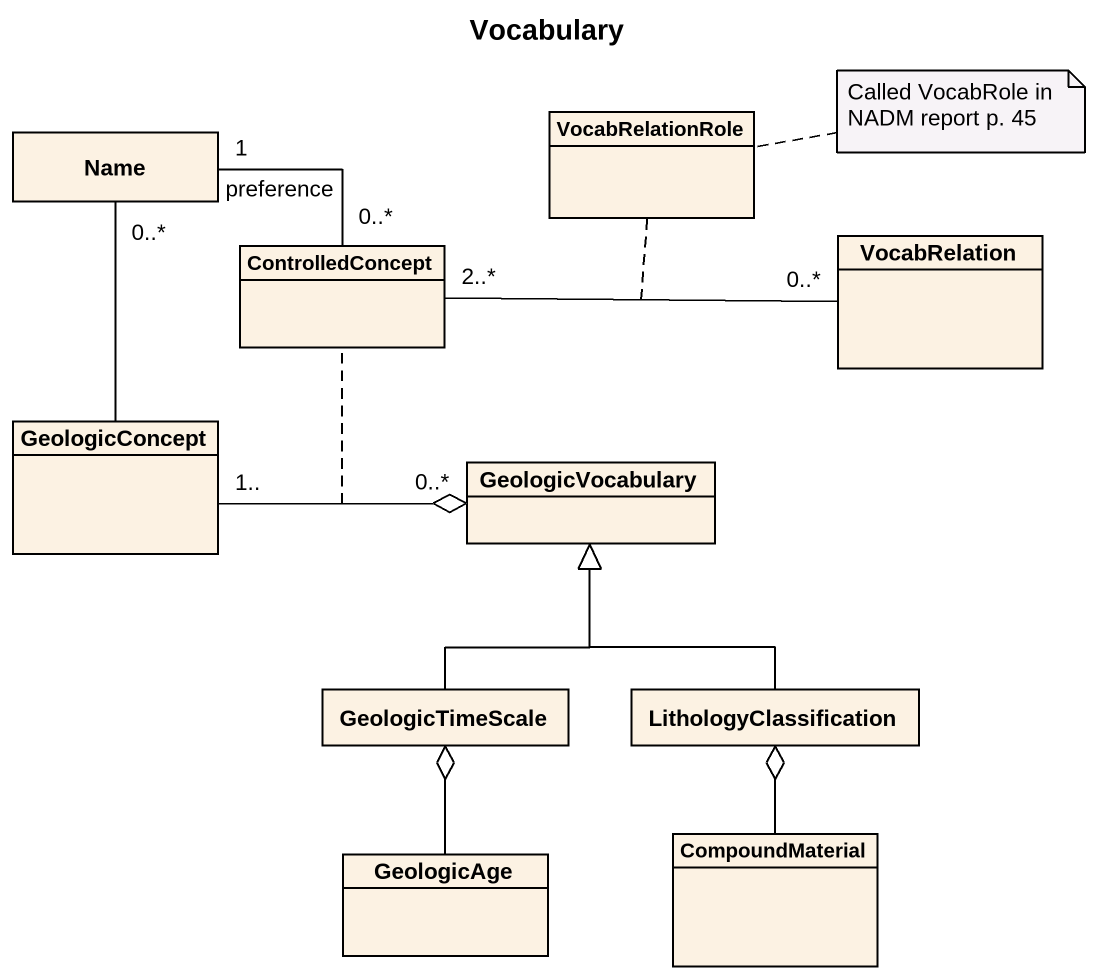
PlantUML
@startuml
title Vocabulary
hide circle
hide empty members
class Name
class VocabRelationRole
class ControlledConcept
class VocabRelation
class GeologicConcept
class GeologicVocabulary
class GeologicTimeScale
class LithologyClassification
class CompoundMaterial
class GeologicAge
Name "1" -right- "0..*" ControlledConcept : preference
Name "0..*" -- GeologicConcept
ControlledConcept "2..*" -right- "0..*" VocabRelation
(ControlledConcept, VocabRelation) .. VocabRelationRole
GeologicConcept "1.." -right-o "0..*" GeologicVocabulary
(GeologicConcept, GeologicVocabulary) .. ControlledConcept
GeologicTimeScale -up-|> GeologicVocabulary
LithologyClassification -up-|> GeologicVocabulary
CompoundMaterial -up-o LithologyClassification
GeologicAge -up-o GeologicTimeScale
note right of VocabRelationRole : Called VocabRole in NADM report p. 45
@enduml
